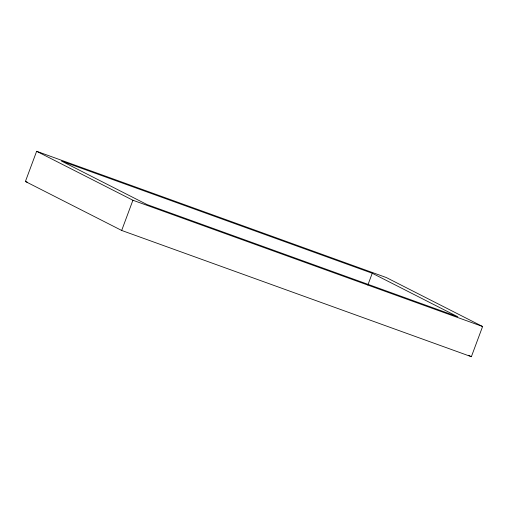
<?xml version="1.0" encoding="UTF-8"?>
<svg xmlns="http://www.w3.org/2000/svg" width="508" height="508" viewBox="0 0 508 508"><rect width="100%" height="100%" fill="white"/><g stroke="black" fill="none" stroke-linecap="round" stroke-linejoin="round"><path stroke-width="0.76" d="M25.4 181.496L36.633 151.295L386.321 277.546L482.6 326.504L471.367 356.705L121.679 230.454L25.4 181.496L27.635 182.309M121.679 230.454L132.912 200.247L36.633 151.295M367.862 285.039L372.243 273.253L61.411 161.03L146.99 204.546L457.822 316.77L372.243 273.253M132.912 200.247L482.6 326.504M468.554 355.276L471.367 356.705"/></g></svg>
